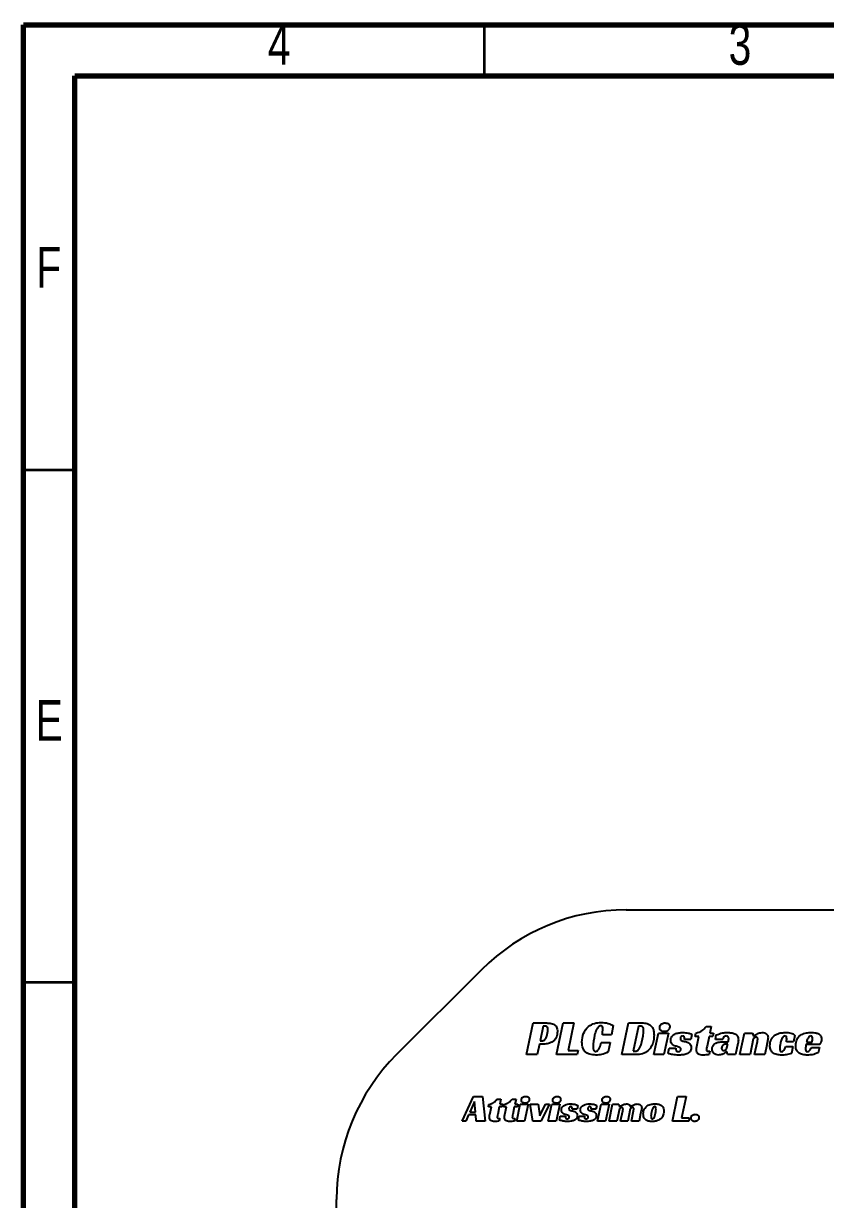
# Model space of a CAD drawing. Header units: millimetres. Extents: x 15 to 205, y 5 to 292.
# Drawn here: x 15 to 93.3, y 177.3 to 292.1 of the extents above; entities that cross this region are included whole.
import ezdxf

# ---------------------------------------------------------------- set-up
doc = ezdxf.new("R2010")
doc.units = ezdxf.units.MM
doc.styles.add('SLDTEXTSTYLE0', font='TXT', dxfattribs={"width": 0.75})

msp = doc.modelspace()

# ---------------------------------------------------------------- linework, layer by layer
at = {"color": 7, "linetype": 'Continuous', "lineweight": 70}
for p, q in [((15, 5), (15, 292)), ((15, 292), (205, 292)), ((20, 10), (20, 287)), ((20, 287), (200, 287))]:
    msp.add_line(p, q, dxfattribs=at)
at = {"color": 7, "linetype": 'Continuous', "lineweight": 35}
for p, q in [((60, 287), (60, 292)), ((20, 248.5), (15, 248.5)), ((20, 198.5), (15, 198.5))]:
    msp.add_line(p, q, dxfattribs=at)
at = {"color": 7, "linetype": 'Continuous', "lineweight": 25}
for p, q in [((73.85, 205.59), (155.29, 205.59)), ((59.71, 199.74), (51.43, 191.45)), ((64.11, 191.45), (64.77, 194.55)), ((64.77, 194.55), (65.89, 194.55)), ((65.75, 194.22), (65.45, 192.8)), ((65.97, 194.22), (65.75, 194.22)), ((67.03, 191.45), (67.69, 194.55)), ((67.69, 194.55), (68.74, 194.55)), ((68.74, 194.55), (68.17, 191.86)), ((72.57, 194.29), (72.4, 193.38)), ((73.41, 191.45), (74.07, 194.55)), ((74.07, 194.55), (75.37, 194.55)), ((75.05, 194.22), (74.53, 191.78)), ((75.28, 194.22), (75.05, 194.22)), ((81.65, 194.19), (82.15, 194.19)), ((82.15, 194.19), (82.01, 193.56)), ((72.4, 193.38), (71.53, 193.38)), ((76.55, 191.45), (76.99, 193.56)), ((76.99, 193.56), (77.99, 193.56)), ((77.99, 193.56), (77.54, 191.45)), ((80.16, 192.93), (79.53, 192.93)), ((80.27, 193.43), (80.16, 192.93)), ((80.57, 193.23), (80.64, 193.55)), ((80.95, 193.23), (80.57, 193.23)), ((80.75, 192.25), (80.95, 193.23)), ((81.94, 193.23), (81.74, 192.27)), ((82.32, 193.23), (81.94, 193.23)), ((82.01, 193.56), (82.39, 193.56)), ((82.39, 193.56), (82.32, 193.23)), ((82.56, 192.93), (82.65, 193.37)), ((83.27, 192.93), (82.56, 192.93)), ((84.95, 191.45), (85.39, 193.56)), ((85.39, 193.56), (86.18, 193.56)), ((86.26, 192.98), (85.94, 191.45)), ((86.18, 193.56), (86.27, 193.25)), ((86.27, 193.25), (86.3, 193.25)), ((90.31, 193.32), (90.17, 192.7)), ((65.38, 192.47), (65.16, 191.45)), ((65.66, 192.47), (65.38, 192.47)), ((65.45, 192.8), (65.67, 192.8)), ((68.17, 191.86), (69.15, 191.86)), ((69.15, 191.86), (69.07, 191.45)), ((71.4, 192.63), (72.3, 192.63)), ((72.3, 192.63), (72.1, 191.71)), ((74.53, 191.78), (74.74, 191.78)), ((77.95, 191.58), (78.06, 192.07)), ((78.06, 192.07), (78.71, 192.07)), ((82.02, 191.78), (81.95, 191.46)), ((83.66, 191.76), (83.63, 191.76)), ((83.75, 191.45), (83.66, 191.76)), ((83.77, 192.48), (83.68, 192.48)), ((83.69, 192.12), (83.77, 192.48)), ((84.76, 192.53), (84.53, 191.45)), ((86.39, 191.45), (86.66, 192.73)), ((87.58, 192.4), (87.37, 191.45)), ((89.43, 192.25), (90.12, 192.25)), ((90.17, 192.7), (89.51, 192.7)), ((90.12, 192.25), (89.98, 191.56)), ((92.76, 192.44), (91.4, 192.44)), ((91.45, 192.66), (92, 192.66)), ((91.93, 192.16), (92.72, 192.16)), ((92.72, 192.16), (92.6, 191.64)), ((65.16, 191.45), (64.11, 191.45)), ((69.07, 191.45), (67.03, 191.45)), ((74.8, 191.45), (73.41, 191.45)), ((77.54, 191.45), (76.55, 191.45)), ((84.53, 191.45), (83.75, 191.45)), ((85.94, 191.45), (84.95, 191.45)), ((87.37, 191.45), (86.39, 191.45)), ((57.82, 184.96), (58.94, 187.37)), ((58.94, 187.37), (59.83, 187.37)), ((59.83, 187.37), (60.09, 184.96)), ((78.37, 184.96), (78.87, 187.37)), ((78.87, 187.37), (79.69, 187.37)), ((79.69, 187.37), (79.25, 185.28)), ((59.04, 186.87), (58.58, 185.84)), ((59.13, 185.84), (59.04, 186.87)), ((60.39, 186.35), (60.45, 186.59)), ((60.69, 186.35), (60.39, 186.35)), ((60.53, 185.59), (60.69, 186.35)), ((61.23, 187.09), (61.62, 187.09)), ((61.46, 186.35), (61.3, 185.6)), ((61.75, 186.35), (61.46, 186.35)), ((61.62, 187.09), (61.51, 186.6)), ((61.51, 186.6), (61.8, 186.6)), ((61.8, 186.6), (61.75, 186.35)), ((61.86, 186.35), (61.91, 186.59)), ((62.15, 186.35), (61.86, 186.35)), ((62, 185.59), (62.15, 186.35)), ((62.7, 187.09), (63.09, 187.09)), ((62.92, 186.35), (62.77, 185.6)), ((63.22, 186.35), (62.92, 186.35)), ((63.09, 187.09), (62.98, 186.6)), ((62.98, 186.6), (63.27, 186.6)), ((63.17, 184.96), (63.51, 186.6)), ((63.27, 186.6), (63.22, 186.35)), ((63.51, 186.6), (64.29, 186.6)), ((64.29, 186.6), (63.93, 184.96)), ((64.46, 186.6), (65.26, 186.6)), ((64.72, 184.96), (64.46, 186.6)), ((65.26, 186.6), (65.42, 185.48)), ((65.42, 185.48), (65.97, 186.6)), ((66.37, 186.6), (65.51, 184.96)), ((65.97, 186.6), (66.37, 186.6)), ((66.24, 184.96), (66.59, 186.6)), ((66.59, 186.6), (67.36, 186.6)), ((67.36, 186.6), (67.01, 184.96)), ((69.05, 186.12), (68.56, 186.12)), ((69.13, 186.5), (69.05, 186.12)), ((70.9, 186.12), (70.41, 186.12)), ((70.98, 186.5), (70.9, 186.12)), ((71.06, 184.96), (71.41, 186.6)), ((71.41, 186.6), (72.18, 186.6)), ((72.18, 186.6), (71.83, 184.96)), ((72.18, 184.96), (72.52, 186.6)), ((72.52, 186.6), (73.14, 186.6)), ((73.2, 186.15), (72.95, 184.96)), ((73.14, 186.6), (73.21, 186.36)), ((73.21, 186.36), (73.23, 186.36)), ((74.25, 186.15), (74.01, 184.96)), ((74.25, 186.36), (74.28, 186.36)), ((58.19, 184.96), (57.82, 184.96)), ((58.46, 185.58), (58.19, 184.96)), ((59.16, 185.58), (58.46, 185.58)), ((58.58, 185.84), (59.13, 185.84)), ((59.21, 184.96), (59.16, 185.58)), ((60.09, 184.96), (59.21, 184.96)), ((61.52, 185.22), (61.46, 184.97)), ((62.99, 185.22), (62.93, 184.97)), ((63.93, 184.96), (63.17, 184.96)), ((65.51, 184.96), (64.72, 184.96)), ((67.01, 184.96), (66.24, 184.96)), ((67.33, 185.06), (67.41, 185.45)), ((67.41, 185.45), (67.92, 185.45)), ((69.18, 185.06), (69.26, 185.45)), ((69.26, 185.45), (69.77, 185.45)), ((71.83, 184.96), (71.06, 184.96)), ((72.95, 184.96), (72.18, 184.96)), ((73.3, 184.96), (73.51, 185.96)), ((74.01, 184.96), (73.3, 184.96)), ((74.36, 184.96), (74.56, 185.96)), ((75.1, 184.96), (74.36, 184.96)), ((75.26, 185.7), (75.1, 184.96)), ((79.95, 184.96), (78.37, 184.96)), ((79.25, 185.28), (80.01, 185.28)), ((80.01, 185.28), (79.95, 184.96)), ((45.57, 135.59), (45.57, 177.31))]:
    msp.add_line(p, q, dxfattribs=at)
for centre, start, end in [((73.85, 185.59), 90, 135), ((65.57, 177.31), 135, 180)]:
    msp.add_arc(centre, 20, start, end, dxfattribs=at)
for points, knots in [([(65.89, 194.55), (66.03, 194.55), (66.32, 194.54), (66.68, 194.47), (66.93, 194.32), (67.11, 194.08), (67.13, 193.86), (67.14, 193.71)], [0, 0, 0, 0, 0.250971, 0.50093, 0.626011, 0.751045, 1, 1, 1, 1]), ([(66.2, 193.91), (66.2, 193.98), (66.2, 194.08), (66.13, 194.17), (66.07, 194.21), (66.01, 194.22), (65.97, 194.22)], [0, 0, 0, 0, 0.498859, 0.624222, 0.749931, 1, 1, 1, 1]), ([(69.53, 192.68), (69.56, 192.96), (69.61, 193.52), (70.09, 194.19), (70.74, 194.55), (71.18, 194.58), (71.4, 194.59)], [0, 0, 0, 0, 0.280214, 0.559281, 0.779479, 1, 1, 1, 1]), ([(71.37, 194.26), (71.32, 194.26), (71.22, 194.24), (71.08, 194.1), (70.9, 193.81), (70.69, 193.16), (70.65, 192.58), (70.61, 192.2)], [0, 0, 0, 0, 0.062118, 0.124502, 0.249434, 0.499682, 1, 1, 1, 1]), ([(71.57, 193.96), (71.56, 194.03), (71.56, 194.12), (71.51, 194.21), (71.46, 194.25), (71.4, 194.26), (71.37, 194.26)], [0, 0, 0, 0, 0.4993921, 0.6252032, 0.7508533, 1, 1, 1, 1]), ([(71.4, 194.59), (71.63, 194.58), (72.04, 194.55), (72.41, 194.37), (72.57, 194.29)], [0, 0, 0, 0, 0.559543, 1, 1, 1, 1]), ([(75.55, 193.89), (75.55, 193.94), (75.55, 194.03), (75.5, 194.15), (75.39, 194.21), (75.32, 194.22), (75.28, 194.22)], [0, 0, 0, 0, 0.2809293, 0.5600504, 0.779265, 1, 1, 1, 1]), ([(75.37, 194.55), (75.55, 194.54), (75.92, 194.53), (76.38, 194.24), (76.55, 193.78), (76.56, 193.5), (76.57, 193.35)], [0, 0, 0, 0, 0.281363, 0.558326, 0.778602, 1, 1, 1, 1]), ([(77.12, 194.09), (77.13, 194.17), (77.15, 194.31), (77.35, 194.51), (77.54, 194.54), (77.66, 194.55)], [0, 0, 0, 0, 0.280032, 0.55997, 1, 1, 1, 1]), ([(77.57, 193.7), (77.51, 193.7), (77.38, 193.71), (77.22, 193.8), (77.13, 193.94), (77.12, 194.04), (77.12, 194.09)], [0, 0, 0, 0, 0.280652, 0.560407, 0.779572, 1, 1, 1, 1]), ([(78.11, 194.16), (78.1, 194.09), (78.08, 193.94), (77.92, 193.79), (77.75, 193.71), (77.63, 193.7), (77.57, 193.7)], [0, 0, 0, 0, 0.27852, 0.558234, 0.779, 1, 1, 1, 1]), ([(77.66, 194.55), (77.72, 194.54), (77.85, 194.53), (78.01, 194.45), (78.1, 194.31), (78.11, 194.21), (78.11, 194.16)], [0, 0, 0, 0, 0.2805983, 0.5603993, 0.7796462, 1, 1, 1, 1]), ([(80.64, 193.55), (80.87, 193.61), (81.27, 193.72), (81.53, 194.05), (81.65, 194.19)], [0, 0, 0, 0, 0.558766, 1, 1, 1, 1]), ([(67.14, 193.71), (67.12, 193.5), (67.08, 193.09), (66.64, 192.66), (66.14, 192.49), (65.82, 192.47), (65.66, 192.47)], [0, 0, 0, 0, 0.279802, 0.55788, 0.778685, 1, 1, 1, 1]), ([(65.67, 192.8), (65.73, 192.81), (65.84, 192.82), (65.99, 193), (66.16, 193.35), (66.19, 193.68), (66.2, 193.91)], [0, 0, 0, 0, 0.124285, 0.249219, 0.499551, 1, 1, 1, 1]), ([(71.53, 193.38), (71.54, 193.49), (71.55, 193.68), (71.56, 193.87), (71.57, 193.96)], [0, 0, 0, 0, 0.560011, 1, 1, 1, 1]), ([(74.74, 191.78), (74.79, 191.79), (74.89, 191.8), (75.05, 191.93), (75.24, 192.23), (75.46, 192.9), (75.52, 193.5), (75.55, 193.89)], [0, 0, 0, 0, 0.062279, 0.124676, 0.249608, 0.499624, 1, 1, 1, 1]), ([(76.57, 193.35), (76.56, 193.17), (76.54, 192.8), (76.36, 192.27), (76.01, 191.81), (75.45, 191.49), (75.02, 191.46), (74.8, 191.45)], [0, 0, 0, 0, 0.18716, 0.374005, 0.56052, 0.779909, 1, 1, 1, 1]), ([(78.2, 192.85), (78.2, 192.92), (78.21, 193.05), (78.33, 193.28), (78.6, 193.48), (78.98, 193.59), (79.24, 193.6), (79.38, 193.61)], [0, 0, 0, 0, 0.125215, 0.250205, 0.498862, 0.749139, 1, 1, 1, 1]), ([(79.39, 193.27), (79.35, 193.27), (79.28, 193.25), (79.19, 193.19), (79.14, 193.1), (79.14, 193.04), (79.14, 193.02)], [0, 0, 0, 0, 0.278637, 0.559185, 0.779483, 1, 1, 1, 1]), ([(79.14, 193.02), (79.14, 192.99), (79.14, 192.94), (79.2, 192.85), (79.36, 192.78), (79.51, 192.75), (79.61, 192.73)], [0, 0, 0, 0, 0.124982, 0.249442, 0.498836, 1, 1, 1, 1]), ([(79.38, 193.61), (79.55, 193.6), (79.86, 193.59), (80.14, 193.48), (80.27, 193.43)], [0, 0, 0, 0, 0.560238, 1, 1, 1, 1]), ([(79.54, 193.04), (79.54, 193.09), (79.53, 193.16), (79.49, 193.23), (79.45, 193.27), (79.41, 193.27), (79.39, 193.27)], [0, 0, 0, 0, 0.500047, 0.62586, 0.751175, 1, 1, 1, 1]), ([(79.53, 192.93), (79.53, 192.95), (79.54, 192.99), (79.54, 193.02), (79.54, 193.04)], [0, 0, 0, 0, 0.560163, 1, 1, 1, 1]), ([(82.65, 193.37), (82.85, 193.45), (83.2, 193.59), (83.57, 193.6), (83.74, 193.61)], [0, 0, 0, 0, 0.559426, 1, 1, 1, 1]), ([(83.62, 193.27), (83.57, 193.27), (83.47, 193.26), (83.32, 193.13), (83.29, 193.01), (83.27, 192.93)], [0, 0, 0, 0, 0.280806, 0.559674, 1, 1, 1, 1]), ([(83.86, 193.02), (83.86, 193.06), (83.85, 193.13), (83.8, 193.23), (83.71, 193.27), (83.65, 193.27), (83.62, 193.27)], [0, 0, 0, 0, 0.280479, 0.559323, 0.778944, 1, 1, 1, 1]), ([(83.74, 193.61), (83.86, 193.6), (84.1, 193.6), (84.4, 193.53), (84.61, 193.4), (84.77, 193.22), (84.79, 193.03), (84.8, 192.91)], [0, 0, 0, 0, 0.250945, 0.501195, 0.626398, 0.751407, 1, 1, 1, 1]), ([(83.82, 192.71), (83.83, 192.77), (83.85, 192.87), (83.86, 192.98), (83.86, 193.02)], [0, 0, 0, 0, 0.560155, 1, 1, 1, 1]), ([(84.8, 192.91), (84.79, 192.84), (84.79, 192.71), (84.77, 192.58), (84.76, 192.53)], [0, 0, 0, 0, 0.559923, 1, 1, 1, 1]), ([(86.55, 193.15), (86.52, 193.15), (86.45, 193.14), (86.36, 193.07), (86.3, 193.01), (86.26, 192.98)], [0, 0, 0, 0, 0.279273, 0.559135, 1, 1, 1, 1]), ([(86.3, 193.25), (86.34, 193.28), (86.41, 193.35), (86.49, 193.4), (86.53, 193.42)], [0, 0, 0, 0, 0.559858, 1, 1, 1, 1]), ([(86.53, 193.42), (86.63, 193.48), (86.82, 193.58), (87.03, 193.6), (87.12, 193.61)], [0, 0, 0, 0, 0.560355, 1, 1, 1, 1]), ([(86.69, 192.98), (86.69, 193.01), (86.69, 193.05), (86.66, 193.11), (86.6, 193.15), (86.57, 193.15), (86.55, 193.15)], [0, 0, 0, 0, 0.280489, 0.560115, 0.779772, 1, 1, 1, 1]), ([(86.66, 192.73), (86.67, 192.78), (86.68, 192.86), (86.69, 192.95), (86.69, 192.98)], [0, 0, 0, 0, 0.560302, 1, 1, 1, 1]), ([(87.12, 193.61), (87.2, 193.6), (87.36, 193.59), (87.56, 193.48), (87.69, 193.31), (87.7, 193.19), (87.7, 193.12)], [0, 0, 0, 0, 0.280742, 0.560609, 0.780051, 1, 1, 1, 1]), ([(87.7, 193.12), (87.69, 192.99), (87.65, 192.75), (87.6, 192.51), (87.58, 192.4)], [0, 0, 0, 0, 0.559699, 1, 1, 1, 1]), ([(87.88, 192.35), (87.9, 192.56), (87.95, 192.97), (88.38, 193.4), (88.89, 193.59), (89.21, 193.6), (89.37, 193.61)], [0, 0, 0, 0, 0.279456, 0.558011, 0.778741, 1, 1, 1, 1]), ([(89.38, 193.27), (89.32, 193.26), (89.2, 193.23), (89.06, 193.03), (88.9, 192.66), (88.87, 192.3), (88.85, 192.06)], [0, 0, 0, 0, 0.123513, 0.24863, 0.499158, 1, 1, 1, 1]), ([(89.37, 193.61), (89.56, 193.6), (89.83, 193.6), (90.15, 193.48), (90.25, 193.38), (90.31, 193.32)], [0, 0, 0, 0, 0.560339, 0.780161, 1, 1, 1, 1]), ([(89.52, 192.98), (89.52, 193.05), (89.52, 193.12), (89.49, 193.21), (89.47, 193.25), (89.42, 193.27), (89.39, 193.27), (89.38, 193.27)], [0, 0, 0, 0, 0.499862, 0.625104, 0.749982, 0.875009, 1, 1, 1, 1]), ([(89.51, 192.7), (89.51, 192.75), (89.52, 192.85), (89.52, 192.94), (89.52, 192.98)], [0, 0, 0, 0, 0.560026, 1, 1, 1, 1]), ([(90.4, 192.33), (90.42, 192.55), (90.46, 192.98), (90.92, 193.42), (91.44, 193.59), (91.77, 193.6), (91.94, 193.61)], [0, 0, 0, 0, 0.279803, 0.55788, 0.778651, 1, 1, 1, 1]), ([(91.88, 193.27), (91.83, 193.26), (91.73, 193.24), (91.64, 193.12), (91.53, 192.94), (91.48, 192.78), (91.45, 192.66)], [0, 0, 0, 0, 0.184504, 0.37145, 0.558852, 1, 1, 1, 1]), ([(92.04, 193.02), (92.04, 193.08), (92.04, 193.15), (92, 193.22), (91.95, 193.26), (91.91, 193.27), (91.88, 193.27)], [0, 0, 0, 0, 0.49997, 0.625685, 0.751429, 1, 1, 1, 1]), ([(91.94, 193.61), (92.05, 193.6), (92.27, 193.6), (92.54, 193.53), (92.73, 193.43), (92.84, 193.3), (92.91, 193.15), (92.91, 193.04), (92.92, 192.98)], [0, 0, 0, 0, 0.250422, 0.500297, 0.625329, 0.750114, 0.87495, 1, 1, 1, 1]), ([(92.02, 192.78), (92.03, 192.83), (92.04, 192.91), (92.04, 192.98), (92.04, 193.02)], [0, 0, 0, 0, 0.560008, 1, 1, 1, 1]), ([(92.92, 192.98), (92.91, 192.88), (92.9, 192.68), (92.8, 192.51), (92.76, 192.44)], [0, 0, 0, 0, 0.560417, 1, 1, 1, 1]), ([(70.89, 191.41), (70.69, 191.42), (70.29, 191.44), (69.78, 191.72), (69.55, 192.21), (69.54, 192.52), (69.53, 192.68)], [0, 0, 0, 0, 0.28096, 0.559394, 0.779005, 1, 1, 1, 1]), ([(70.61, 192.2), (70.62, 192.1), (70.62, 191.96), (70.71, 191.82), (70.79, 191.77), (70.84, 191.77), (70.86, 191.77)], [0, 0, 0, 0, 0.50009, 0.749684, 0.874602, 1, 1, 1, 1]), ([(70.86, 191.77), (70.91, 191.77), (71, 191.79), (71.13, 191.91), (71.3, 192.19), (71.36, 192.45), (71.4, 192.63)], [0, 0, 0, 0, 0.124207, 0.249251, 0.498985, 1, 1, 1, 1]), ([(78.66, 192.29), (78.59, 192.31), (78.45, 192.36), (78.29, 192.5), (78.2, 192.67), (78.2, 192.79), (78.2, 192.85)], [0, 0, 0, 0, 0.280485, 0.559697, 0.779634, 1, 1, 1, 1]), ([(79.2, 191.97), (79.19, 192), (79.18, 192.05), (79.1, 192.13), (78.93, 192.22), (78.77, 192.26), (78.66, 192.29)], [0, 0, 0, 0, 0.124182, 0.249023, 0.49903, 1, 1, 1, 1]), ([(78.71, 192.07), (78.71, 192.06), (78.7, 192.03), (78.71, 191.99), (78.71, 191.98)], [0, 0, 0, 0, 0.559714, 1, 1, 1, 1]), ([(78.71, 191.98), (78.71, 191.94), (78.71, 191.87), (78.76, 191.78), (78.85, 191.74), (78.91, 191.74), (78.93, 191.74)], [0, 0, 0, 0, 0.280753, 0.559503, 0.779008, 1, 1, 1, 1]), ([(78.93, 191.74), (78.97, 191.74), (79.04, 191.74), (79.13, 191.8), (79.18, 191.88), (79.19, 191.94), (79.2, 191.97)], [0, 0, 0, 0, 0.280748, 0.55958, 0.780247, 1, 1, 1, 1]), ([(80.19, 192.13), (80.19, 192.06), (80.18, 191.93), (80.09, 191.75), (79.94, 191.61), (79.7, 191.49), (79.36, 191.42), (79.1, 191.41), (78.96, 191.41)], [0, 0, 0, 0, 0.124949, 0.2496196, 0.3745407, 0.4996282, 0.7495169, 1, 1, 1, 1]), ([(79.61, 192.73), (79.69, 192.7), (79.86, 192.66), (80.06, 192.53), (80.18, 192.33), (80.19, 192.2), (80.19, 192.13)], [0, 0, 0, 0, 0.280976, 0.5604688, 0.7799521, 1, 1, 1, 1]), ([(80.71, 191.91), (80.71, 191.97), (80.71, 192.09), (80.74, 192.2), (80.75, 192.25)], [0, 0, 0, 0, 0.560011, 1, 1, 1, 1]), ([(81.36, 191.41), (81.27, 191.41), (81.09, 191.41), (80.85, 191.5), (80.72, 191.7), (80.71, 191.84), (80.71, 191.91)], [0, 0, 0, 0, 0.281533, 0.560399, 0.779412, 1, 1, 1, 1]), ([(81.74, 192.27), (81.73, 192.21), (81.7, 192.09), (81.69, 191.98), (81.69, 191.93)], [0, 0, 0, 0, 0.560253, 1, 1, 1, 1]), ([(81.69, 191.93), (81.69, 191.91), (81.69, 191.88), (81.71, 191.83), (81.76, 191.8), (81.87, 191.79), (81.95, 191.78), (82.02, 191.78)], [0, 0, 0, 0, 0.125121, 0.24987, 0.374229, 0.499458, 1, 1, 1, 1]), ([(82.24, 192), (82.25, 192.08), (82.26, 192.25), (82.45, 192.52), (82.84, 192.69), (83.33, 192.71), (83.66, 192.71), (83.82, 192.71)], [0, 0, 0, 0, 0.125031, 0.24951, 0.498144, 0.748746, 1, 1, 1, 1]), ([(82.86, 191.41), (82.77, 191.41), (82.59, 191.43), (82.37, 191.58), (82.25, 191.78), (82.24, 191.93), (82.24, 192)], [0, 0, 0, 0, 0.280436, 0.55944, 0.779433, 1, 1, 1, 1]), ([(83.63, 191.76), (83.51, 191.65), (83.28, 191.45), (82.99, 191.42), (82.86, 191.41)], [0, 0, 0, 0, 0.559287, 1, 1, 1, 1]), ([(83.68, 192.48), (83.61, 192.48), (83.47, 192.47), (83.3, 192.39), (83.18, 192.25), (83.17, 192.14), (83.16, 192.08)], [0, 0, 0, 0, 0.2807862, 0.5603538, 0.7801423, 1, 1, 1, 1]), ([(83.16, 192.08), (83.16, 192.05), (83.17, 191.99), (83.22, 191.91), (83.29, 191.86), (83.34, 191.86), (83.37, 191.86)], [0, 0, 0, 0, 0.280438, 0.55938, 0.779683, 1, 1, 1, 1]), ([(83.37, 191.86), (83.41, 191.86), (83.49, 191.87), (83.59, 191.94), (83.66, 192.02), (83.68, 192.09), (83.69, 192.12)], [0, 0, 0, 0, 0.279421, 0.559689, 0.779894, 1, 1, 1, 1]), ([(89.04, 191.41), (88.88, 191.41), (88.56, 191.43), (88.15, 191.62), (87.91, 191.97), (87.89, 192.22), (87.88, 192.35)], [0, 0, 0, 0, 0.2811207, 0.5602324, 0.779675, 1, 1, 1, 1]), ([(88.85, 192.06), (88.85, 192), (88.85, 191.9), (88.9, 191.78), (88.95, 191.74), (88.98, 191.74), (89, 191.74)], [0, 0, 0, 0, 0.50022, 0.749451, 0.874752, 1, 1, 1, 1]), ([(89, 191.74), (89.07, 191.76), (89.2, 191.79), (89.35, 191.99), (89.4, 192.15), (89.43, 192.25)], [0, 0, 0, 0, 0.277988, 0.559008, 1, 1, 1, 1]), ([(91.54, 191.41), (91.39, 191.41), (91.07, 191.42), (90.66, 191.61), (90.42, 191.96), (90.4, 192.21), (90.4, 192.33)], [0, 0, 0, 0, 0.28125, 0.560165, 0.779587, 1, 1, 1, 1]), ([(91.4, 192.44), (91.39, 192.37), (91.37, 192.24), (91.37, 192.11), (91.36, 192.05)], [0, 0, 0, 0, 0.559918, 1, 1, 1, 1]), ([(91.36, 192.05), (91.37, 191.98), (91.37, 191.89), (91.42, 191.78), (91.48, 191.74), (91.51, 191.74), (91.53, 191.74)], [0, 0, 0, 0, 0.500411, 0.749981, 0.874632, 1, 1, 1, 1]), ([(91.53, 191.74), (91.58, 191.76), (91.69, 191.79), (91.84, 191.95), (91.89, 192.08), (91.93, 192.16)], [0, 0, 0, 0, 0.278112, 0.559336, 1, 1, 1, 1]), ([(92, 192.66), (92, 192.69), (92.01, 192.73), (92.02, 192.77), (92.02, 192.78)], [0, 0, 0, 0, 0.56, 1, 1, 1, 1]), ([(72.1, 191.71), (71.89, 191.61), (71.5, 191.43), (71.07, 191.41), (70.89, 191.41)], [0, 0, 0, 0, 0.559731, 1, 1, 1, 1]), ([(78.96, 191.41), (78.77, 191.41), (78.42, 191.42), (78.1, 191.53), (77.95, 191.58)], [0, 0, 0, 0, 0.560297, 1, 1, 1, 1]), ([(81.95, 191.46), (81.84, 191.44), (81.64, 191.41), (81.45, 191.41), (81.36, 191.41)], [0, 0, 0, 0, 0.5596579, 1, 1, 1, 1]), ([(89.98, 191.56), (89.81, 191.51), (89.5, 191.41), (89.18, 191.41), (89.04, 191.41)], [0, 0, 0, 0, 0.559444, 1, 1, 1, 1]), ([(92.6, 191.64), (92.41, 191.56), (92.07, 191.42), (91.71, 191.41), (91.54, 191.41)], [0, 0, 0, 0, 0.558571, 1, 1, 1, 1]), ([(63.61, 187.02), (63.62, 187.07), (63.63, 187.19), (63.79, 187.34), (63.94, 187.36), (64.03, 187.37)], [0, 0, 0, 0, 0.280032, 0.55997, 1, 1, 1, 1]), ([(64.03, 187.37), (64.08, 187.37), (64.18, 187.36), (64.3, 187.3), (64.38, 187.19), (64.38, 187.11), (64.38, 187.07)], [0, 0, 0, 0, 0.280598, 0.560399, 0.779646, 1, 1, 1, 1]), ([(66.68, 187.02), (66.69, 187.07), (66.71, 187.19), (66.86, 187.34), (67.01, 187.36), (67.11, 187.37)], [0, 0, 0, 0, 0.280032, 0.55997, 1, 1, 1, 1]), ([(67.11, 187.37), (67.16, 187.37), (67.25, 187.36), (67.38, 187.3), (67.45, 187.19), (67.45, 187.11), (67.46, 187.07)], [0, 0, 0, 0, 0.280598, 0.560399, 0.779646, 1, 1, 1, 1]), ([(71.5, 187.02), (71.51, 187.07), (71.53, 187.19), (71.69, 187.34), (71.83, 187.36), (71.93, 187.37)], [0, 0, 0, 0, 0.280032, 0.55997, 1, 1, 1, 1]), ([(71.93, 187.37), (71.98, 187.37), (72.07, 187.36), (72.2, 187.3), (72.27, 187.19), (72.28, 187.11), (72.28, 187.07)], [0, 0, 0, 0, 0.280598, 0.560399, 0.779646, 1, 1, 1, 1]), ([(60.45, 186.59), (60.62, 186.64), (60.94, 186.73), (61.14, 186.98), (61.23, 187.09)], [0, 0, 0, 0, 0.558766, 1, 1, 1, 1]), ([(61.91, 186.59), (62.09, 186.64), (62.4, 186.73), (62.61, 186.98), (62.7, 187.09)], [0, 0, 0, 0, 0.558766, 1, 1, 1, 1]), ([(63.96, 186.71), (63.91, 186.71), (63.82, 186.72), (63.69, 186.79), (63.62, 186.9), (63.61, 186.98), (63.61, 187.02)], [0, 0, 0, 0, 0.280652, 0.560407, 0.779572, 1, 1, 1, 1]), ([(64.38, 187.07), (64.38, 187.01), (64.36, 186.9), (64.24, 186.78), (64.1, 186.72), (64.01, 186.71), (63.96, 186.71)], [0, 0, 0, 0, 0.27852, 0.558234, 0.779, 1, 1, 1, 1]), ([(67.04, 186.71), (66.99, 186.71), (66.89, 186.72), (66.76, 186.79), (66.69, 186.9), (66.69, 186.98), (66.68, 187.02)], [0, 0, 0, 0, 0.280652, 0.560407, 0.779572, 1, 1, 1, 1]), ([(67.46, 187.07), (67.45, 187.01), (67.43, 186.9), (67.31, 186.78), (67.17, 186.72), (67.08, 186.71), (67.04, 186.71)], [0, 0, 0, 0, 0.27852, 0.558234, 0.779, 1, 1, 1, 1]), ([(67.52, 186.05), (67.53, 186.1), (67.53, 186.2), (67.63, 186.39), (67.92, 186.61), (68.23, 186.63), (68.44, 186.64)], [0, 0, 0, 0, 0.12557, 0.250914, 0.500274, 1, 1, 1, 1]), ([(67.88, 185.61), (67.83, 185.63), (67.72, 185.67), (67.6, 185.78), (67.53, 185.91), (67.52, 186.01), (67.52, 186.05)], [0, 0, 0, 0, 0.280485, 0.559697, 0.779634, 1, 1, 1, 1]), ([(68.45, 186.38), (68.42, 186.38), (68.36, 186.36), (68.3, 186.31), (68.26, 186.25), (68.26, 186.2), (68.25, 186.18)], [0, 0, 0, 0, 0.2786368, 0.5591846, 0.7794827, 1, 1, 1, 1]), ([(68.25, 186.18), (68.26, 186.16), (68.26, 186.12), (68.3, 186.05), (68.43, 185.99), (68.54, 185.97), (68.62, 185.95)], [0, 0, 0, 0, 0.1249818, 0.2494416, 0.4988361, 1, 1, 1, 1]), ([(68.44, 186.64), (68.57, 186.63), (68.81, 186.63), (69.04, 186.54), (69.13, 186.5)], [0, 0, 0, 0, 0.560238, 1, 1, 1, 1]), ([(68.57, 186.2), (68.56, 186.24), (68.56, 186.29), (68.53, 186.35), (68.5, 186.38), (68.47, 186.38), (68.45, 186.38)], [0, 0, 0, 0, 0.500047, 0.62586, 0.751175, 1, 1, 1, 1]), ([(68.56, 186.12), (68.56, 186.13), (68.57, 186.16), (68.57, 186.18), (68.57, 186.2)], [0, 0, 0, 0, 0.560163, 1, 1, 1, 1]), ([(69.37, 186.05), (69.38, 186.1), (69.38, 186.2), (69.48, 186.39), (69.78, 186.61), (70.08, 186.63), (70.29, 186.64)], [0, 0, 0, 0, 0.12557, 0.250914, 0.500274, 1, 1, 1, 1]), ([(69.74, 185.61), (69.68, 185.63), (69.57, 185.67), (69.45, 185.78), (69.38, 185.91), (69.38, 186.01), (69.37, 186.05)], [0, 0, 0, 0, 0.280485, 0.559697, 0.779634, 1, 1, 1, 1]), ([(70.3, 186.38), (70.27, 186.38), (70.21, 186.36), (70.15, 186.31), (70.11, 186.25), (70.11, 186.2), (70.11, 186.18)], [0, 0, 0, 0, 0.278637, 0.559185, 0.779483, 1, 1, 1, 1]), ([(70.11, 186.18), (70.11, 186.16), (70.11, 186.12), (70.16, 186.05), (70.28, 185.99), (70.39, 185.97), (70.47, 185.95)], [0, 0, 0, 0, 0.124982, 0.249442, 0.498836, 1, 1, 1, 1]), ([(70.29, 186.64), (70.42, 186.63), (70.66, 186.63), (70.89, 186.54), (70.98, 186.5)], [0, 0, 0, 0, 0.560238, 1, 1, 1, 1]), ([(70.42, 186.2), (70.42, 186.24), (70.41, 186.29), (70.38, 186.35), (70.35, 186.38), (70.32, 186.38), (70.3, 186.38)], [0, 0, 0, 0, 0.500047, 0.62586, 0.751175, 1, 1, 1, 1]), ([(70.41, 186.12), (70.41, 186.13), (70.42, 186.16), (70.42, 186.18), (70.42, 186.2)], [0, 0, 0, 0, 0.560163, 1, 1, 1, 1]), ([(71.86, 186.71), (71.81, 186.71), (71.71, 186.72), (71.58, 186.79), (71.51, 186.9), (71.51, 186.98), (71.5, 187.02)], [0, 0, 0, 0, 0.280652, 0.560407, 0.779572, 1, 1, 1, 1]), ([(72.28, 187.07), (72.27, 187.01), (72.25, 186.9), (72.13, 186.78), (71.99, 186.72), (71.9, 186.71), (71.86, 186.71)], [0, 0, 0, 0, 0.27852, 0.558234, 0.779, 1, 1, 1, 1]), ([(73.43, 186.28), (73.4, 186.28), (73.35, 186.27), (73.27, 186.22), (73.23, 186.18), (73.2, 186.15)], [0, 0, 0, 0, 0.279273, 0.559135, 1, 1, 1, 1]), ([(73.23, 186.36), (73.26, 186.38), (73.32, 186.43), (73.38, 186.48), (73.41, 186.5)], [0, 0, 0, 0, 0.559859, 1, 1, 1, 1]), ([(73.41, 186.5), (73.49, 186.54), (73.64, 186.62), (73.81, 186.63), (73.89, 186.64)], [0, 0, 0, 0, 0.560144, 1, 1, 1, 1]), ([(73.54, 186.15), (73.54, 186.17), (73.53, 186.21), (73.51, 186.26), (73.47, 186.28), (73.44, 186.28), (73.43, 186.28)], [0, 0, 0, 0, 0.2804889, 0.5601152, 0.7797716, 1, 1, 1, 1]), ([(73.51, 185.96), (73.52, 185.99), (73.53, 186.06), (73.54, 186.12), (73.54, 186.15)], [0, 0, 0, 0, 0.560302, 1, 1, 1, 1]), ([(73.89, 186.64), (73.93, 186.64), (74.03, 186.63), (74.16, 186.57), (74.23, 186.47), (74.25, 186.39), (74.25, 186.36)], [0, 0, 0, 0, 0.280716, 0.559686, 0.779861, 1, 1, 1, 1]), ([(74.48, 186.28), (74.46, 186.28), (74.4, 186.27), (74.33, 186.22), (74.28, 186.17), (74.25, 186.15)], [0, 0, 0, 0, 0.279266, 0.55903, 1, 1, 1, 1]), ([(74.28, 186.36), (74.31, 186.38), (74.37, 186.44), (74.44, 186.48), (74.47, 186.5)], [0, 0, 0, 0, 0.559874, 1, 1, 1, 1]), ([(74.47, 186.5), (74.55, 186.54), (74.69, 186.62), (74.85, 186.63), (74.92, 186.64)], [0, 0, 0, 0, 0.560484, 1, 1, 1, 1]), ([(74.6, 186.16), (74.6, 186.18), (74.59, 186.21), (74.57, 186.26), (74.52, 186.28), (74.5, 186.28), (74.48, 186.28)], [0, 0, 0, 0, 0.2801513, 0.5595264, 0.7795431, 1, 1, 1, 1]), ([(74.56, 185.96), (74.57, 186), (74.59, 186.06), (74.59, 186.13), (74.6, 186.16)], [0, 0, 0, 0, 0.560289, 1, 1, 1, 1]), ([(74.92, 186.64), (74.98, 186.63), (75.1, 186.62), (75.25, 186.53), (75.35, 186.4), (75.36, 186.3), (75.36, 186.25)], [0, 0, 0, 0, 0.280449, 0.559837, 0.779745, 1, 1, 1, 1]), ([(75.36, 186.25), (75.35, 186.15), (75.32, 185.96), (75.28, 185.78), (75.26, 185.7)], [0, 0, 0, 0, 0.559581, 1, 1, 1, 1]), ([(75.51, 185.67), (75.53, 185.84), (75.57, 186.15), (75.8, 186.36), (75.9, 186.45)], [0, 0, 0, 0, 0.5593261, 1, 1, 1, 1]), ([(75.9, 186.45), (76.03, 186.52), (76.27, 186.63), (76.54, 186.64), (76.65, 186.64)], [0, 0, 0, 0, 0.558638, 1, 1, 1, 1]), ([(76.65, 186.38), (76.6, 186.37), (76.51, 186.34), (76.42, 186.18), (76.3, 185.89), (76.28, 185.62), (76.27, 185.43)], [0, 0, 0, 0, 0.123117, 0.248248, 0.498834, 1, 1, 1, 1]), ([(76.4, 185.19), (76.42, 185.19), (76.47, 185.19), (76.54, 185.25), (76.63, 185.39), (76.72, 185.7), (76.74, 185.98), (76.76, 186.16)], [0, 0, 0, 0, 0.062285, 0.124899, 0.24982, 0.499806, 1, 1, 1, 1]), ([(76.65, 186.64), (76.78, 186.64), (77.02, 186.63), (77.22, 186.53), (77.31, 186.48)], [0, 0, 0, 0, 0.561309, 1, 1, 1, 1]), ([(76.76, 186.16), (76.76, 186.21), (76.75, 186.27), (76.73, 186.33), (76.71, 186.36), (76.68, 186.38), (76.66, 186.38), (76.65, 186.38)], [0, 0, 0, 0, 0.49998, 0.625351, 0.749834, 0.874881, 1, 1, 1, 1]), ([(77.31, 186.48), (77.35, 186.44), (77.43, 186.36), (77.51, 186.16), (77.52, 186.01), (77.52, 185.92)], [0, 0, 0, 0, 0.27964, 0.559791, 1, 1, 1, 1]), ([(60.5, 185.32), (60.5, 185.37), (60.5, 185.46), (60.52, 185.55), (60.53, 185.59)], [0, 0, 0, 0, 0.560011, 1, 1, 1, 1]), ([(61, 184.93), (60.94, 184.93), (60.8, 184.93), (60.61, 185), (60.51, 185.15), (60.5, 185.26), (60.5, 185.32)], [0, 0, 0, 0, 0.281533, 0.560399, 0.779412, 1, 1, 1, 1]), ([(61.46, 184.97), (61.38, 184.96), (61.23, 184.93), (61.07, 184.93), (61, 184.93)], [0, 0, 0, 0, 0.559658, 1, 1, 1, 1]), ([(61.3, 185.6), (61.29, 185.55), (61.27, 185.46), (61.26, 185.37), (61.26, 185.34)], [0, 0, 0, 0, 0.560253, 1, 1, 1, 1]), ([(61.26, 185.34), (61.26, 185.32), (61.26, 185.29), (61.28, 185.26), (61.32, 185.24), (61.4, 185.22), (61.47, 185.22), (61.52, 185.22)], [0, 0, 0, 0, 0.125121, 0.24987, 0.374229, 0.499458, 1, 1, 1, 1]), ([(61.97, 185.32), (61.97, 185.37), (61.97, 185.46), (61.99, 185.55), (62, 185.59)], [0, 0, 0, 0, 0.560011, 1, 1, 1, 1]), ([(62.47, 184.93), (62.4, 184.93), (62.27, 184.93), (62.08, 185), (61.97, 185.15), (61.97, 185.26), (61.97, 185.32)], [0, 0, 0, 0, 0.281533, 0.560399, 0.779412, 1, 1, 1, 1]), ([(62.93, 184.97), (62.85, 184.96), (62.69, 184.93), (62.54, 184.93), (62.47, 184.93)], [0, 0, 0, 0, 0.559658, 1, 1, 1, 1]), ([(62.77, 185.6), (62.76, 185.55), (62.74, 185.46), (62.73, 185.37), (62.73, 185.34)], [0, 0, 0, 0, 0.560253, 1, 1, 1, 1]), ([(62.73, 185.34), (62.73, 185.32), (62.73, 185.29), (62.75, 185.26), (62.79, 185.24), (62.87, 185.22), (62.93, 185.22), (62.99, 185.22)], [0, 0, 0, 0, 0.1251209, 0.2498703, 0.3742286, 0.4994575, 1, 1, 1, 1]), ([(68.12, 184.93), (67.97, 184.93), (67.7, 184.94), (67.44, 185.02), (67.33, 185.06)], [0, 0, 0, 0, 0.560297, 1, 1, 1, 1]), ([(68.3, 185.36), (68.3, 185.39), (68.29, 185.43), (68.23, 185.49), (68.09, 185.56), (67.97, 185.59), (67.88, 185.61)], [0, 0, 0, 0, 0.124182, 0.249023, 0.49903, 1, 1, 1, 1]), ([(67.92, 185.45), (67.92, 185.43), (67.92, 185.41), (67.92, 185.39), (67.92, 185.37)], [0, 0, 0, 0, 0.559714, 1, 1, 1, 1]), ([(67.92, 185.37), (67.92, 185.35), (67.92, 185.29), (67.96, 185.22), (68.03, 185.19), (68.07, 185.19), (68.1, 185.19)], [0, 0, 0, 0, 0.280753, 0.559503, 0.779008, 1, 1, 1, 1]), ([(68.1, 185.19), (68.12, 185.19), (68.18, 185.19), (68.25, 185.24), (68.29, 185.3), (68.3, 185.34), (68.3, 185.36)], [0, 0, 0, 0, 0.280748, 0.55958, 0.780247, 1, 1, 1, 1]), ([(69.08, 185.49), (69.07, 185.44), (69.07, 185.33), (68.99, 185.19), (68.88, 185.08), (68.69, 184.99), (68.43, 184.94), (68.22, 184.93), (68.12, 184.93)], [0, 0, 0, 0, 0.124949, 0.24962, 0.374541, 0.499628, 0.749517, 1, 1, 1, 1]), ([(68.62, 185.95), (68.68, 185.94), (68.81, 185.9), (68.97, 185.8), (69.07, 185.65), (69.07, 185.54), (69.08, 185.49)], [0, 0, 0, 0, 0.280976, 0.560469, 0.779952, 1, 1, 1, 1]), ([(69.97, 184.93), (69.82, 184.93), (69.55, 184.94), (69.3, 185.02), (69.18, 185.06)], [0, 0, 0, 0, 0.560297, 1, 1, 1, 1]), ([(70.15, 185.36), (70.15, 185.39), (70.14, 185.43), (70.08, 185.49), (69.94, 185.56), (69.82, 185.59), (69.74, 185.61)], [0, 0, 0, 0, 0.124182, 0.249023, 0.49903, 1, 1, 1, 1]), ([(69.77, 185.45), (69.77, 185.43), (69.77, 185.41), (69.77, 185.39), (69.77, 185.37)], [0, 0, 0, 0, 0.559714, 1, 1, 1, 1]), ([(69.77, 185.37), (69.77, 185.35), (69.77, 185.29), (69.81, 185.22), (69.88, 185.19), (69.93, 185.19), (69.95, 185.19)], [0, 0, 0, 0, 0.280753, 0.559503, 0.779008, 1, 1, 1, 1]), ([(69.95, 185.19), (69.98, 185.19), (70.03, 185.19), (70.1, 185.24), (70.14, 185.3), (70.15, 185.34), (70.15, 185.36)], [0, 0, 0, 0, 0.280748, 0.55958, 0.780247, 1, 1, 1, 1]), ([(70.93, 185.49), (70.92, 185.44), (70.92, 185.33), (70.84, 185.19), (70.73, 185.08), (70.54, 184.99), (70.28, 184.94), (70.07, 184.93), (69.97, 184.93)], [0, 0, 0, 0, 0.124949, 0.24962, 0.374541, 0.499628, 0.749517, 1, 1, 1, 1]), ([(70.47, 185.95), (70.54, 185.94), (70.66, 185.9), (70.82, 185.8), (70.92, 185.65), (70.92, 185.54), (70.93, 185.49)], [0, 0, 0, 0, 0.280976, 0.5604688, 0.7799521, 1, 1, 1, 1]), ([(75.73, 185.11), (75.69, 185.15), (75.61, 185.23), (75.53, 185.43), (75.52, 185.58), (75.51, 185.67)], [0, 0, 0, 0, 0.279916, 0.559984, 1, 1, 1, 1]), ([(76.39, 184.93), (76.26, 184.93), (76.02, 184.93), (75.82, 185.05), (75.73, 185.11)], [0, 0, 0, 0, 0.5616, 1, 1, 1, 1]), ([(76.27, 185.43), (76.27, 185.38), (76.27, 185.3), (76.31, 185.22), (76.36, 185.19), (76.38, 185.19), (76.4, 185.19)], [0, 0, 0, 0, 0.500547, 0.749529, 0.87462, 1, 1, 1, 1]), ([(77.22, 185.17), (77.08, 185.09), (76.82, 184.94), (76.52, 184.93), (76.39, 184.93)], [0, 0, 0, 0, 0.5579902, 1, 1, 1, 1]), ([(77.52, 185.92), (77.51, 185.76), (77.49, 185.48), (77.3, 185.27), (77.22, 185.17)], [0, 0, 0, 0, 0.560143, 1, 1, 1, 1]), ([(80.18, 185.26), (80.19, 185.31), (80.2, 185.43), (80.32, 185.55), (80.45, 185.61), (80.54, 185.62), (80.59, 185.63)], [0, 0, 0, 0, 0.279095, 0.55833, 0.779132, 1, 1, 1, 1]), ([(80.53, 184.93), (80.48, 184.93), (80.37, 184.94), (80.25, 185.02), (80.19, 185.14), (80.18, 185.22), (80.18, 185.26)], [0, 0, 0, 0, 0.280426, 0.559899, 0.779366, 1, 1, 1, 1]), ([(80.95, 185.3), (80.94, 185.24), (80.92, 185.12), (80.8, 185), (80.66, 184.94), (80.57, 184.93), (80.53, 184.93)], [0, 0, 0, 0, 0.278872, 0.558249, 0.779145, 1, 1, 1, 1]), ([(80.59, 185.63), (80.64, 185.62), (80.74, 185.61), (80.87, 185.54), (80.94, 185.42), (80.95, 185.34), (80.95, 185.3)], [0, 0, 0, 0, 0.280519, 0.559971, 0.779462, 1, 1, 1, 1])]:
    msp.add_open_spline(points, degree=3, knots=knots, dxfattribs=at)

# ---------------------------------------------------------------- texts
at = {"color": 7, "linetype": 'Continuous', "lineweight": 0, "char_height": 3.97, "attachment_point": 2, "style": 'SLDTEXTSTYLE0'}
for s, insert in [('4', (39.96, 292.06)), ('3', (84.96, 292.06)), ('F', (17.46, 270.31)), ('E', (17.51, 226.06))]:
    msp.add_mtext(s, dxfattribs=dict(at, insert=insert))

doc.saveas('drawing.dxf')
